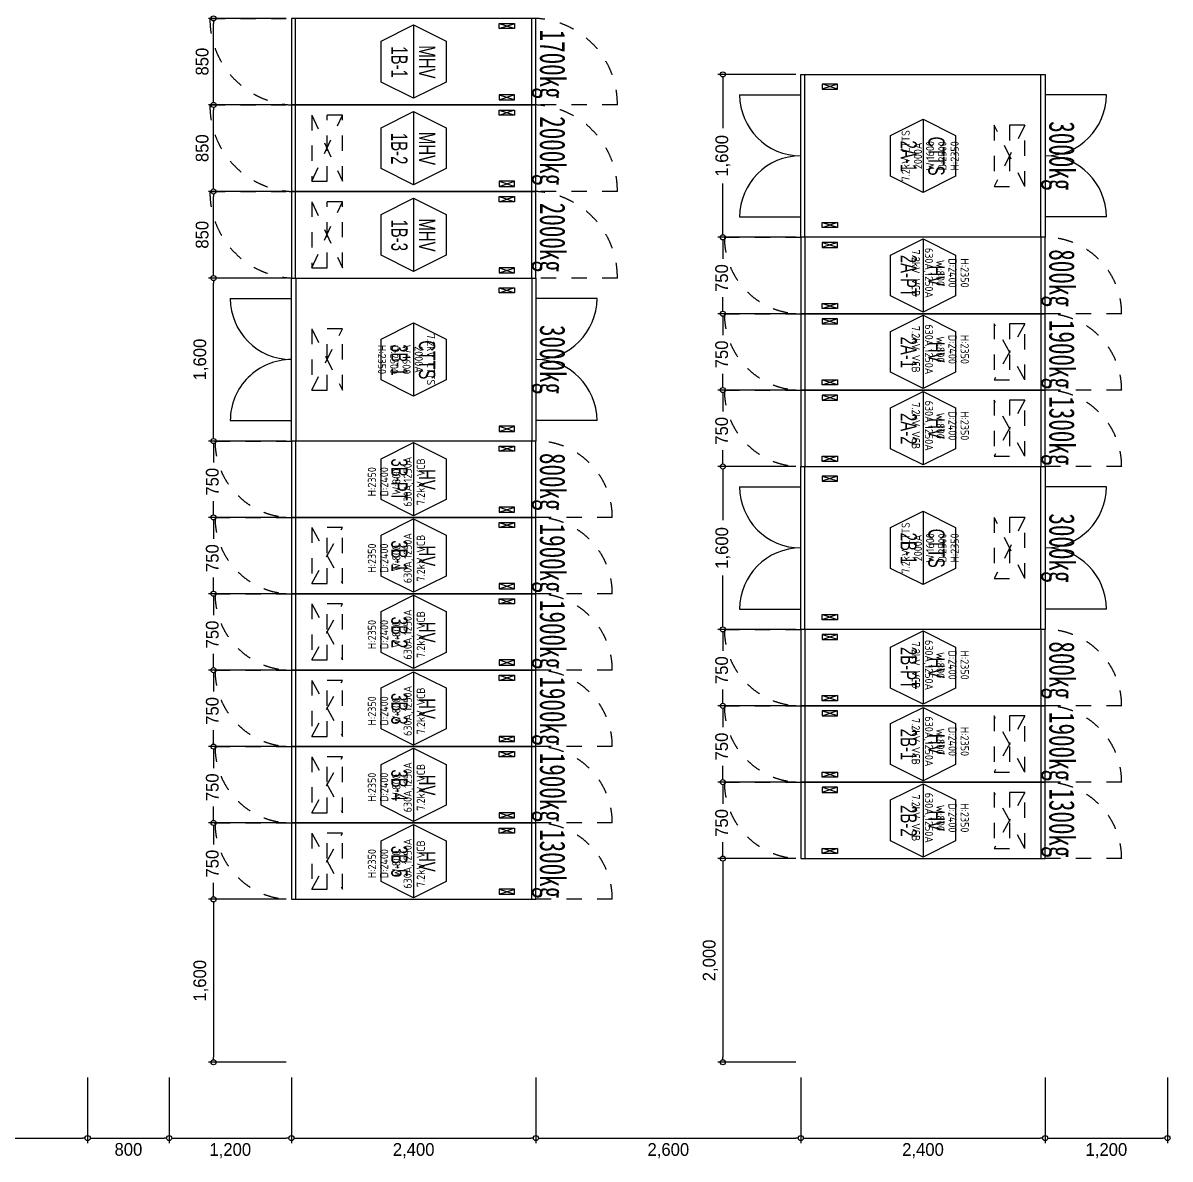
# Model space of a CAD drawing. Header units: millimetres. Extents: x 89978 to 501025, y -351975 to 837171.
# Drawn here: x 319215 to 330475, y -320500 to -309345 of the extents above; entities that cross this region are included whole.
import ezdxf
from ezdxf.enums import TextEntityAlignment as Align

# ---------------------------------------------------------------- set-up
doc = ezdxf.new("R2010")
doc.units = ezdxf.units.MM
doc.header["$LTSCALE"] = 150
doc.linetypes.add('D1', pattern=[3, 1, -1, 1])
doc.layers.get('Defpoints').update_dxf_attribs({"color": 150})
for name, color, linetype in [('------00 Switch Gear', 3, 'Continuous'), ('------00 Switch Gear_Number', 1, 'Continuous'), ('-----36 Dimension', 1, 'Continuous'), ('20251030_전기하중검토', 241, 'Continuous')]:
    doc.layers.add(name, color=color, linetype=linetype)
doc.layers.add('NOPLOT', color=191, linetype='Continuous', plot=False)
doc.styles.add('dd', font='')
doc.styles.add('ELEC', font='')
doc.styles.add('Gtx', font='')
doc.styles.add('WD', font='isocp2.shx', dxfattribs={"height": 75, "bigfont": 'whgtxt.shx'})
doc.styles.get('dd').set_extended_font_data('DotumChe')
doc.styles.get('ELEC').set_extended_font_data('Dotum')
doc.styles.get('Gtx').set_extended_font_data('Dotum')
doc.dimstyles.new('ELEC', dxfattribs={"dimscale": 100, "dimtxt": 2, "dimasz": 1, "dimexe": 2, "dimexo": 1, "dimgap": 1, "dimtad": 1, "dimdec": 0, "dimrnd": 0.25, "dimzin": 9, "dimdsep": 32, "dimlunit": 6, "dimtxsty": 'ELEC', "dimblk": 'Z_DOT', "dimcen": 3, "dimclrd": 7, "dimclre": 7, "dimclrt": 3, "dimadec": 0, "dimazin": 0, "dimtfac": 1, "dimtdec": 0, "dimtix": 1, "dimtmove": 2, "dimatfit": 1, "dimfxl": 1, "dimarcsym": 0})

# ---------------------------------------------------------------- blocks, each defined once
blk = doc.blocks.new('1600X2400')
at = {"layer": '------00 Switch Gear', "linetype": 'Continuous'}
for p, q in [((-2360, 855), (-2360, 1600)), ((-42, 0), (-42, 1600)), ((-2360, 0), (-2360, 855))]:
    blk.add_line(p, q, dxfattribs=at)
at = {"layer": '------00 Switch Gear', "linetype": 'D1'}
for p, q in [((-2040, 1505), (-2190, 1455)), ((-2040, 1455), (-2190, 1505)), ((-2040, 95), (-2190, 145)), ((-2040, 145), (-2190, 95))]:
    blk.add_line(p, q, dxfattribs=at)
at = {"layer": '------00 Switch Gear'}
blk.add_lwpolyline([(0, 1600), (0, 0), (-2400, 0), (-2400, 1600)], close=True, dxfattribs=at)
at = {"layer": '------00 Switch Gear', "linetype": 'D1'}
for points in [[(-2190, 1505), (-2190, 1455), (-2040, 1455), (-2040, 1505)], [(-2190, 95), (-2190, 145), (-2040, 145), (-2040, 95)]]:
    blk.add_lwpolyline(points, close=True, dxfattribs=at)
at = {"layer": 'NOPLOT', "linetype": 'ByBlock'}
for p, q in [((-3000, 1400), (-2400, 1400)), ((600, 1400), (0, 1400)), ((-3000, 200), (-2400, 200)), ((600, 200), (0, 200))]:
    blk.add_line(p, q, dxfattribs=at)
for centre, start, end in [((-2400, 1400), 180, 270), ((0, 1400), 270, 0), ((-2400, 200), 90, 180), ((0, 200), 0, 90)]:
    blk.add_arc(centre, 600, start, end, dxfattribs=at)
blk = doc.blocks.new('_DOTBLANK')
at = {"color": 0, "linetype": 'ByBlock'}
blk.add_line((-0.5, 0), (-1, 0), dxfattribs=at)
blk.add_circle((0, 0), 0.5, dxfattribs=at)
blk = doc.blocks.new('*D1588')
at = {"layer": '-----36 Dimension', "color": 0, "lineweight": -2, "transparency": 16777216}
for p, q in [((321800, -313450), (321036, -313450)), ((321086, -313500), (321086, -313661)), ((321086, -314150), (321086, -314039)), ((321800, -314200), (321036, -314200))]:
    blk.add_line(p, q, dxfattribs=at)
at = {"layer": 'Defpoints', "color": 0, "transparency": 16777216}
for p in [(321850, -313450), (321086, -314200), (321850, -314200)]:
    blk.add_point(p, dxfattribs=at)
at = {"layer": '-----36 Dimension', "color": 0, "lineweight": -2, "transparency": 16777216, "xscale": 50, "yscale": 50, "zscale": 50}
for p, rotation in [((321086, -313450), 90), ((321086, -314200), 270)]:
    blk.add_blockref('_DOTBLANK', p, dxfattribs=dict(at, rotation=rotation))
at = {"layer": '-----36 Dimension', "color": 0, "transparency": 16777216, "insert": (321074, -313850), "char_height": 125, "attachment_point": 5, "rotation": 90, "style": 'Gtx'}
blk.add_mtext('750', dxfattribs=at)
blk = doc.blocks.new('Z_DOT')
for p, q in [((-2, 0), (2, 0)), ((0, -2), (0, 2))]:
    blk.add_line(p, q)
for radius in [2.5, 1.25]:
    blk.add_circle((0, 0), radius)
blk = doc.blocks.new('750X2400')
at = {"layer": '------00 Switch Gear'}
for p, q in [((-2360, 750), (-2360, 0)), ((-42, 750), (-42, 0))]:
    blk.add_line(p, q, dxfattribs=at)
at = {"layer": '------00 Switch Gear', "linetype": 'D1'}
for p, q in [((-2040, 700), (-2190, 650)), ((-2040, 650), (-2190, 700)), ((-2040, 50), (-2190, 100)), ((-2040, 100), (-2190, 50))]:
    blk.add_line(p, q, dxfattribs=at)
at = {"layer": '------00 Switch Gear'}
blk.add_lwpolyline([(-2400, 750), (-2400, 0), (0, 0), (0, 750)], close=True, dxfattribs=at)
at = {"layer": '------00 Switch Gear', "linetype": 'D1'}
for points in [[(-2190, 700), (-2190, 650), (-2040, 650), (-2040, 700)], [(-2190, 50), (-2190, 100), (-2040, 100), (-2040, 50)]]:
    blk.add_lwpolyline(points, close=True, dxfattribs=at)
at = {"layer": 'NOPLOT', "linetype": 'D1'}
for p, q in [((-3150, 750), (-2400, 750)), ((750, 0), (0, 0))]:
    blk.add_line(p, q, dxfattribs=at)
for centre, start, end in [((-2400, 750), 180, 270), ((0, 0), 0, 90)]:
    blk.add_arc(centre, 750, start, end, dxfattribs=at)
blk = doc.blocks.new('*D1589')
at = {"layer": '-----36 Dimension', "color": 0, "lineweight": -2, "transparency": 16777216}
for p, q in [((321800, -314200), (321036, -314200)), ((321086, -314250), (321086, -314411)), ((321086, -314900), (321086, -314789)), ((321800, -314950), (321036, -314950))]:
    blk.add_line(p, q, dxfattribs=at)
at = {"layer": 'Defpoints', "color": 0, "transparency": 16777216}
for p in [(321850, -314200), (321086, -314950), (321850, -314950)]:
    blk.add_point(p, dxfattribs=at)
at = {"layer": '-----36 Dimension', "color": 0, "lineweight": -2, "transparency": 16777216, "xscale": 50, "yscale": 50, "zscale": 50}
for p, rotation in [((321086, -314200), 90), ((321086, -314950), 270)]:
    blk.add_blockref('_DOTBLANK', p, dxfattribs=dict(at, rotation=rotation))
at = {"layer": '-----36 Dimension', "color": 0, "transparency": 16777216, "insert": (321074, -314600), "char_height": 125, "attachment_point": 5, "rotation": 90, "style": 'Gtx'}
blk.add_mtext('750', dxfattribs=at)
blk = doc.blocks.new('*D1590')
at = {"layer": '-----36 Dimension', "color": 0, "lineweight": -2, "transparency": 16777216}
for p, q in [((321800, -314950), (321036, -314950)), ((321086, -315000), (321086, -315161)), ((321086, -315650), (321086, -315539)), ((321800, -315700), (321036, -315700))]:
    blk.add_line(p, q, dxfattribs=at)
at = {"layer": 'Defpoints', "color": 0, "transparency": 16777216}
for p in [(321850, -314950), (321086, -315700), (321850, -315700)]:
    blk.add_point(p, dxfattribs=at)
at = {"layer": '-----36 Dimension', "color": 0, "lineweight": -2, "transparency": 16777216, "xscale": 50, "yscale": 50, "zscale": 50}
for p, rotation in [((321086, -314950), 90), ((321086, -315700), 270)]:
    blk.add_blockref('_DOTBLANK', p, dxfattribs=dict(at, rotation=rotation))
at = {"layer": '-----36 Dimension', "color": 0, "transparency": 16777216, "insert": (321074, -315350), "char_height": 125, "attachment_point": 5, "rotation": 90, "style": 'Gtx'}
blk.add_mtext('750', dxfattribs=at)
blk = doc.blocks.new('*D1463')
at = {"layer": '-----36 Dimension', "color": 0, "lineweight": -2, "transparency": 16777216}
for p, q in [((321800, -315700), (321036, -315700)), ((321086, -315750), (321086, -315911)), ((321086, -316400), (321086, -316289)), ((321800, -316450), (321036, -316450))]:
    blk.add_line(p, q, dxfattribs=at)
at = {"layer": 'Defpoints', "color": 0, "transparency": 16777216}
for p in [(321850, -315700), (321086, -316450), (321850, -316450)]:
    blk.add_point(p, dxfattribs=at)
at = {"layer": '-----36 Dimension', "color": 0, "lineweight": -2, "transparency": 16777216, "xscale": 50, "yscale": 50, "zscale": 50}
for p, rotation in [((321086, -315700), 90), ((321086, -316450), 270)]:
    blk.add_blockref('_DOTBLANK', p, dxfattribs=dict(at, rotation=rotation))
at = {"layer": '-----36 Dimension', "color": 0, "transparency": 16777216, "insert": (321074, -316100), "char_height": 125, "attachment_point": 5, "rotation": 90, "style": 'Gtx'}
blk.add_mtext('750', dxfattribs=at)
blk = doc.blocks.new('*D1464')
at = {"layer": '-----36 Dimension', "color": 0, "lineweight": -2, "transparency": 16777216}
for p, q in [((321800, -316450), (321036, -316450)), ((321086, -316500), (321086, -316661)), ((321086, -317150), (321086, -317039)), ((321800, -317200), (321036, -317200))]:
    blk.add_line(p, q, dxfattribs=at)
at = {"layer": 'Defpoints', "color": 0, "transparency": 16777216}
for p in [(321850, -316450), (321086, -317200), (321850, -317200)]:
    blk.add_point(p, dxfattribs=at)
at = {"layer": '-----36 Dimension', "color": 0, "lineweight": -2, "transparency": 16777216, "xscale": 50, "yscale": 50, "zscale": 50}
for p, rotation in [((321086, -316450), 90), ((321086, -317200), 270)]:
    blk.add_blockref('_DOTBLANK', p, dxfattribs=dict(at, rotation=rotation))
at = {"layer": '-----36 Dimension', "color": 0, "transparency": 16777216, "insert": (321074, -316850), "char_height": 125, "attachment_point": 5, "rotation": 90, "style": 'Gtx'}
blk.add_mtext('750', dxfattribs=at)
blk = doc.blocks.new('*D1465')
at = {"layer": '-----36 Dimension', "color": 0, "lineweight": -2, "transparency": 16777216}
for p, q in [((321800, -317200), (321036, -317200)), ((321086, -317250), (321086, -317411)), ((321086, -317900), (321086, -317789)), ((321800, -317950), (321036, -317950))]:
    blk.add_line(p, q, dxfattribs=at)
at = {"layer": 'Defpoints', "color": 0, "transparency": 16777216}
for p in [(321850, -317200), (321086, -317950), (321850, -317950)]:
    blk.add_point(p, dxfattribs=at)
at = {"layer": '-----36 Dimension', "color": 0, "lineweight": -2, "transparency": 16777216, "xscale": 50, "yscale": 50, "zscale": 50}
for p, rotation in [((321086, -317200), 90), ((321086, -317950), 270)]:
    blk.add_blockref('_DOTBLANK', p, dxfattribs=dict(at, rotation=rotation))
at = {"layer": '-----36 Dimension', "color": 0, "transparency": 16777216, "insert": (321074, -317600), "char_height": 125, "attachment_point": 5, "rotation": 90, "style": 'Gtx'}
blk.add_mtext('750', dxfattribs=at)
blk = doc.blocks.new('*D1466')
at = {"layer": '-----36 Dimension', "color": 0, "lineweight": -2, "transparency": 16777216}
for p, q in [((326800, -309850), (326036, -309850)), ((326086, -309900), (326086, -310378)), ((326086, -311400), (326086, -310922)), ((326800, -311450), (326036, -311450))]:
    blk.add_line(p, q, dxfattribs=at)
at = {"layer": 'Defpoints', "color": 0, "transparency": 16777216}
for p in [(326850, -309850), (326086, -311450), (326850, -311450)]:
    blk.add_point(p, dxfattribs=at)
at = {"layer": '-----36 Dimension', "color": 0, "lineweight": -2, "transparency": 16777216, "xscale": 50, "yscale": 50, "zscale": 50}
for p, rotation in [((326086, -309850), 90), ((326086, -311450), 270)]:
    blk.add_blockref('_DOTBLANK', p, dxfattribs=dict(at, rotation=rotation))
at = {"layer": '-----36 Dimension', "color": 0, "transparency": 16777216, "insert": (326086, -310650), "char_height": 125, "attachment_point": 5, "rotation": 90, "style": 'Gtx'}
blk.add_mtext('1,600', dxfattribs=at)
blk = doc.blocks.new('*D1467')
at = {"layer": '-----36 Dimension', "color": 0, "lineweight": -2, "transparency": 16777216}
for p, q in [((326800, -311450), (326036, -311450)), ((326086, -311500), (326086, -311661)), ((326086, -312150), (326086, -312039)), ((326800, -312200), (326036, -312200))]:
    blk.add_line(p, q, dxfattribs=at)
at = {"layer": 'Defpoints', "color": 0, "transparency": 16777216}
for p in [(326850, -311450), (326086, -312200), (326850, -312200)]:
    blk.add_point(p, dxfattribs=at)
at = {"layer": '-----36 Dimension', "color": 0, "lineweight": -2, "transparency": 16777216, "xscale": 50, "yscale": 50, "zscale": 50}
for p, rotation in [((326086, -311450), 90), ((326086, -312200), 270)]:
    blk.add_blockref('_DOTBLANK', p, dxfattribs=dict(at, rotation=rotation))
at = {"layer": '-----36 Dimension', "color": 0, "transparency": 16777216, "insert": (326074, -311850), "char_height": 125, "attachment_point": 5, "rotation": 90, "style": 'Gtx'}
blk.add_mtext('750', dxfattribs=at)
blk = doc.blocks.new('*D1468')
at = {"layer": '-----36 Dimension', "color": 0, "lineweight": -2, "transparency": 16777216}
for p, q in [((326800, -312200), (326036, -312200)), ((326086, -312250), (326086, -312411)), ((326086, -312900), (326086, -312789)), ((326800, -312950), (326036, -312950))]:
    blk.add_line(p, q, dxfattribs=at)
at = {"layer": 'Defpoints', "color": 0, "transparency": 16777216}
for p in [(326850, -312200), (326086, -312950), (326850, -312950)]:
    blk.add_point(p, dxfattribs=at)
at = {"layer": '-----36 Dimension', "color": 0, "lineweight": -2, "transparency": 16777216, "xscale": 50, "yscale": 50, "zscale": 50}
for p, rotation in [((326086, -312200), 90), ((326086, -312950), 270)]:
    blk.add_blockref('_DOTBLANK', p, dxfattribs=dict(at, rotation=rotation))
at = {"layer": '-----36 Dimension', "color": 0, "transparency": 16777216, "insert": (326074, -312600), "char_height": 125, "attachment_point": 5, "rotation": 90, "style": 'Gtx'}
blk.add_mtext('750', dxfattribs=at)
blk = doc.blocks.new('*D1469')
at = {"layer": '-----36 Dimension', "color": 0, "lineweight": -2, "transparency": 16777216}
for p, q in [((326800, -312950), (326036, -312950)), ((326086, -313000), (326086, -313161)), ((326086, -313650), (326086, -313539)), ((326800, -313700), (326036, -313700))]:
    blk.add_line(p, q, dxfattribs=at)
at = {"layer": 'Defpoints', "color": 0, "transparency": 16777216}
for p in [(326850, -312950), (326086, -313700), (326850, -313700)]:
    blk.add_point(p, dxfattribs=at)
at = {"layer": '-----36 Dimension', "color": 0, "lineweight": -2, "transparency": 16777216, "xscale": 50, "yscale": 50, "zscale": 50}
for p, rotation in [((326086, -312950), 90), ((326086, -313700), 270)]:
    blk.add_blockref('_DOTBLANK', p, dxfattribs=dict(at, rotation=rotation))
at = {"layer": '-----36 Dimension', "color": 0, "transparency": 16777216, "insert": (326074, -313350), "char_height": 125, "attachment_point": 5, "rotation": 90, "style": 'Gtx'}
blk.add_mtext('750', dxfattribs=at)
blk = doc.blocks.new('850X2400')
at = {"layer": '------00 Switch Gear'}
for p, q in [((-2360, 850), (-2360, 0)), ((-40, 850), (-40, 0))]:
    blk.add_line(p, q, dxfattribs=at)
at = {"layer": '------00 Switch Gear', "linetype": 'D1'}
for p, q in [((-2040, 800), (-2190, 750)), ((-2040, 750), (-2190, 800)), ((-2040, 50), (-2190, 100)), ((-2040, 100), (-2190, 50))]:
    blk.add_line(p, q, dxfattribs=at)
at = {"layer": '------00 Switch Gear'}
blk.add_lwpolyline([(-2400, 850), (-2400, 0), (0, 0), (0, 850)], close=True, dxfattribs=at)
at = {"layer": '------00 Switch Gear', "linetype": 'D1'}
for points in [[(-2190, 800), (-2190, 750), (-2040, 750), (-2040, 800)], [(-2190, 50), (-2190, 100), (-2040, 100), (-2040, 50)]]:
    blk.add_lwpolyline(points, close=True, dxfattribs=at)
at = {"layer": 'NOPLOT', "linetype": 'D1'}
for p, q in [((-3200, 850), (-2400, 850)), ((800, 0), (0, 0))]:
    blk.add_line(p, q, dxfattribs=at)
for centre, start, end in [((-2356, 843), 179.5156, 267.013), ((-44, 7), 359.5156, 87.013)]:
    blk.add_arc(centre, 844, start, end, dxfattribs=at)
blk = doc.blocks.new('*D1460')
at = {"layer": '-----36 Dimension', "color": 0, "lineweight": -2, "transparency": 16777216}
for p, q in [((326800, -313700), (326036, -313700)), ((326086, -313750), (326086, -314228)), ((326086, -315250), (326086, -314772)), ((326800, -315300), (326036, -315300))]:
    blk.add_line(p, q, dxfattribs=at)
at = {"layer": 'Defpoints', "color": 0, "transparency": 16777216}
for p in [(326850, -313700), (326086, -315300), (326850, -315300)]:
    blk.add_point(p, dxfattribs=at)
at = {"layer": '-----36 Dimension', "color": 0, "lineweight": -2, "transparency": 16777216, "xscale": 50, "yscale": 50, "zscale": 50}
for p, rotation in [((326086, -313700), 90), ((326086, -315300), 270)]:
    blk.add_blockref('_DOTBLANK', p, dxfattribs=dict(at, rotation=rotation))
at = {"layer": '-----36 Dimension', "color": 0, "transparency": 16777216, "insert": (326086, -314500), "char_height": 125, "attachment_point": 5, "rotation": 90, "style": 'Gtx'}
blk.add_mtext('1,600', dxfattribs=at)
blk = doc.blocks.new('*D1461')
at = {"layer": '-----36 Dimension', "color": 0, "lineweight": -2, "transparency": 16777216}
for p, q in [((326800, -315300), (326036, -315300)), ((326086, -315350), (326086, -315511)), ((326086, -316000), (326086, -315889)), ((326800, -316050), (326036, -316050))]:
    blk.add_line(p, q, dxfattribs=at)
at = {"layer": 'Defpoints', "color": 0, "transparency": 16777216}
for p in [(326850, -315300), (326086, -316050), (326850, -316050)]:
    blk.add_point(p, dxfattribs=at)
at = {"layer": '-----36 Dimension', "color": 0, "lineweight": -2, "transparency": 16777216, "xscale": 50, "yscale": 50, "zscale": 50}
for p, rotation in [((326086, -315300), 90), ((326086, -316050), 270)]:
    blk.add_blockref('_DOTBLANK', p, dxfattribs=dict(at, rotation=rotation))
at = {"layer": '-----36 Dimension', "color": 0, "transparency": 16777216, "insert": (326074, -315700), "char_height": 125, "attachment_point": 5, "rotation": 90, "style": 'Gtx'}
blk.add_mtext('750', dxfattribs=at)
blk = doc.blocks.new('*D1462')
at = {"layer": '-----36 Dimension', "color": 0, "lineweight": -2, "transparency": 16777216}
for p, q in [((326800, -316050), (326036, -316050)), ((326086, -316100), (326086, -316261)), ((326086, -316750), (326086, -316639)), ((326800, -316800), (326036, -316800))]:
    blk.add_line(p, q, dxfattribs=at)
at = {"layer": 'Defpoints', "color": 0, "transparency": 16777216}
for p in [(326850, -316050), (326086, -316800), (326850, -316800)]:
    blk.add_point(p, dxfattribs=at)
at = {"layer": '-----36 Dimension', "color": 0, "lineweight": -2, "transparency": 16777216, "xscale": 50, "yscale": 50, "zscale": 50}
for p, rotation in [((326086, -316050), 90), ((326086, -316800), 270)]:
    blk.add_blockref('_DOTBLANK', p, dxfattribs=dict(at, rotation=rotation))
at = {"layer": '-----36 Dimension', "color": 0, "transparency": 16777216, "insert": (326074, -316450), "char_height": 125, "attachment_point": 5, "rotation": 90, "style": 'Gtx'}
blk.add_mtext('750', dxfattribs=at)
blk = doc.blocks.new('*D1470')
at = {"layer": '-----36 Dimension', "color": 0, "lineweight": -2, "transparency": 16777216}
for p, q in [((326800, -316800), (326036, -316800)), ((326086, -316850), (326086, -317011)), ((326086, -317500), (326086, -317389)), ((326800, -317550), (326036, -317550))]:
    blk.add_line(p, q, dxfattribs=at)
at = {"layer": 'Defpoints', "color": 0, "transparency": 16777216}
for p in [(326850, -316800), (326086, -317550), (326850, -317550)]:
    blk.add_point(p, dxfattribs=at)
at = {"layer": '-----36 Dimension', "color": 0, "lineweight": -2, "transparency": 16777216, "xscale": 50, "yscale": 50, "zscale": 50}
for p, rotation in [((326086, -316800), 90), ((326086, -317550), 270)]:
    blk.add_blockref('_DOTBLANK', p, dxfattribs=dict(at, rotation=rotation))
at = {"layer": '-----36 Dimension', "color": 0, "transparency": 16777216, "insert": (326074, -317200), "char_height": 125, "attachment_point": 5, "rotation": 90, "style": 'Gtx'}
blk.add_mtext('750', dxfattribs=at)
blk = doc.blocks.new('*D1489')
at = {"layer": '-----36 Dimension', "color": 0, "lineweight": -2, "transparency": 16777216}
for p, q in [((317850, -319700), (317850, -320344)), ((319850, -319700), (319850, -320344)), ((317900, -320294), (319800, -320294))]:
    blk.add_line(p, q, dxfattribs=at)
at = {"layer": 'Defpoints', "color": 0, "transparency": 16777216}
for p in [(317850, -318450), (319850, -318450), (319850, -320294)]:
    blk.add_point(p, dxfattribs=at)
at = {"layer": '-----36 Dimension', "color": 0, "lineweight": -2, "transparency": 16777216, "xscale": 50, "yscale": 50, "zscale": 50, "rotation": 180}
blk.add_blockref('_DOTBLANK', (317850, -320294), dxfattribs=at)
at = {"layer": '-----36 Dimension', "color": 0, "lineweight": -2, "transparency": 16777216, "xscale": 50, "yscale": 50, "zscale": 50}
blk.add_blockref('_DOTBLANK', (319850, -320294), dxfattribs=at)
at = {"layer": '-----36 Dimension', "color": 0, "transparency": 16777216, "insert": (318850, -320418), "char_height": 125, "attachment_point": 5, "style": 'Gtx'}
blk.add_mtext('2,000', dxfattribs=at)
blk = doc.blocks.new('*D1490')
at = {"layer": '-----36 Dimension', "color": 0, "lineweight": -2, "transparency": 16777216}
for p, q in [((319850, -319700), (319850, -320344)), ((320650, -319700), (320650, -320344)), ((319900, -320294), (320600, -320294))]:
    blk.add_line(p, q, dxfattribs=at)
at = {"layer": 'Defpoints', "color": 0, "transparency": 16777216}
for p in [(319850, -318450), (320650, -318450), (320650, -320294)]:
    blk.add_point(p, dxfattribs=at)
at = {"layer": '-----36 Dimension', "color": 0, "lineweight": -2, "transparency": 16777216, "xscale": 50, "yscale": 50, "zscale": 50, "rotation": 180}
blk.add_blockref('_DOTBLANK', (319850, -320294), dxfattribs=at)
at = {"layer": '-----36 Dimension', "color": 0, "lineweight": -2, "transparency": 16777216, "xscale": 50, "yscale": 50, "zscale": 50}
blk.add_blockref('_DOTBLANK', (320650, -320294), dxfattribs=at)
at = {"layer": '-----36 Dimension', "color": 0, "transparency": 16777216, "insert": (320250, -320406), "char_height": 125, "attachment_point": 5, "style": 'Gtx'}
blk.add_mtext('800', dxfattribs=at)
blk = doc.blocks.new('*D1491')
at = {"layer": '-----36 Dimension', "color": 0, "lineweight": -2, "transparency": 16777216}
for p, q in [((320650, -319700), (320650, -320344)), ((321850, -319700), (321850, -320344)), ((320700, -320294), (321800, -320294))]:
    blk.add_line(p, q, dxfattribs=at)
at = {"layer": 'Defpoints', "color": 0, "transparency": 16777216}
for p in [(320650, -318450), (321850, -318450), (321850, -320294)]:
    blk.add_point(p, dxfattribs=at)
at = {"layer": '-----36 Dimension', "color": 0, "lineweight": -2, "transparency": 16777216, "xscale": 50, "yscale": 50, "zscale": 50, "rotation": 180}
blk.add_blockref('_DOTBLANK', (320650, -320294), dxfattribs=at)
at = {"layer": '-----36 Dimension', "color": 0, "lineweight": -2, "transparency": 16777216, "xscale": 50, "yscale": 50, "zscale": 50}
blk.add_blockref('_DOTBLANK', (321850, -320294), dxfattribs=at)
at = {"layer": '-----36 Dimension', "color": 0, "transparency": 16777216, "insert": (321250, -320418), "char_height": 125, "attachment_point": 5, "style": 'Gtx'}
blk.add_mtext('1,200', dxfattribs=at)
blk = doc.blocks.new('*D1492')
at = {"layer": '-----36 Dimension', "color": 0, "lineweight": -2, "transparency": 16777216}
for p, q in [((321850, -319700), (321850, -320344)), ((324250, -319700), (324250, -320344)), ((321900, -320294), (324200, -320294))]:
    blk.add_line(p, q, dxfattribs=at)
at = {"layer": 'Defpoints', "color": 0, "transparency": 16777216}
for p in [(321850, -318450), (324250, -318450), (324250, -320294)]:
    blk.add_point(p, dxfattribs=at)
at = {"layer": '-----36 Dimension', "color": 0, "lineweight": -2, "transparency": 16777216, "xscale": 50, "yscale": 50, "zscale": 50, "rotation": 180}
blk.add_blockref('_DOTBLANK', (321850, -320294), dxfattribs=at)
at = {"layer": '-----36 Dimension', "color": 0, "lineweight": -2, "transparency": 16777216, "xscale": 50, "yscale": 50, "zscale": 50}
blk.add_blockref('_DOTBLANK', (324250, -320294), dxfattribs=at)
at = {"layer": '-----36 Dimension', "color": 0, "transparency": 16777216, "insert": (323050, -320418), "char_height": 125, "attachment_point": 5, "style": 'Gtx'}
blk.add_mtext('2,400', dxfattribs=at)
blk = doc.blocks.new('*D1493')
at = {"layer": '-----36 Dimension', "color": 0, "lineweight": -2, "transparency": 16777216}
for p, q in [((324250, -319700), (324250, -320344)), ((326850, -319700), (326850, -320344)), ((324300, -320294), (326800, -320294))]:
    blk.add_line(p, q, dxfattribs=at)
at = {"layer": 'Defpoints', "color": 0, "transparency": 16777216}
for p in [(324250, -318450), (326850, -318450), (326850, -320294)]:
    blk.add_point(p, dxfattribs=at)
at = {"layer": '-----36 Dimension', "color": 0, "lineweight": -2, "transparency": 16777216, "xscale": 50, "yscale": 50, "zscale": 50, "rotation": 180}
blk.add_blockref('_DOTBLANK', (324250, -320294), dxfattribs=at)
at = {"layer": '-----36 Dimension', "color": 0, "lineweight": -2, "transparency": 16777216, "xscale": 50, "yscale": 50, "zscale": 50}
blk.add_blockref('_DOTBLANK', (326850, -320294), dxfattribs=at)
at = {"layer": '-----36 Dimension', "color": 0, "transparency": 16777216, "insert": (325550, -320418), "char_height": 125, "attachment_point": 5, "style": 'Gtx'}
blk.add_mtext('2,600', dxfattribs=at)
blk = doc.blocks.new('*D1494')
at = {"layer": '-----36 Dimension', "color": 0, "lineweight": -2, "transparency": 16777216}
for p, q in [((326850, -319700), (326850, -320344)), ((329250, -319700), (329250, -320344)), ((326900, -320294), (329200, -320294))]:
    blk.add_line(p, q, dxfattribs=at)
at = {"layer": 'Defpoints', "color": 0, "transparency": 16777216}
for p in [(326850, -318450), (329250, -318450), (329250, -320294)]:
    blk.add_point(p, dxfattribs=at)
at = {"layer": '-----36 Dimension', "color": 0, "lineweight": -2, "transparency": 16777216, "xscale": 50, "yscale": 50, "zscale": 50, "rotation": 180}
blk.add_blockref('_DOTBLANK', (326850, -320294), dxfattribs=at)
at = {"layer": '-----36 Dimension', "color": 0, "lineweight": -2, "transparency": 16777216, "xscale": 50, "yscale": 50, "zscale": 50}
blk.add_blockref('_DOTBLANK', (329250, -320294), dxfattribs=at)
at = {"layer": '-----36 Dimension', "color": 0, "transparency": 16777216, "insert": (328050, -320418), "char_height": 125, "attachment_point": 5, "style": 'Gtx'}
blk.add_mtext('2,400', dxfattribs=at)
blk = doc.blocks.new('*D1495')
at = {"layer": '-----36 Dimension', "color": 0, "lineweight": -2, "transparency": 16777216}
for p, q in [((329250, -319700), (329250, -320344)), ((330450, -319700), (330450, -320344)), ((329300, -320294), (330400, -320294))]:
    blk.add_line(p, q, dxfattribs=at)
at = {"layer": 'Defpoints', "color": 0, "transparency": 16777216}
for p in [(329250, -318450), (330450, -318450), (330450, -320294)]:
    blk.add_point(p, dxfattribs=at)
at = {"layer": '-----36 Dimension', "color": 0, "lineweight": -2, "transparency": 16777216, "xscale": 50, "yscale": 50, "zscale": 50, "rotation": 180}
blk.add_blockref('_DOTBLANK', (329250, -320294), dxfattribs=at)
at = {"layer": '-----36 Dimension', "color": 0, "lineweight": -2, "transparency": 16777216, "xscale": 50, "yscale": 50, "zscale": 50}
blk.add_blockref('_DOTBLANK', (330450, -320294), dxfattribs=at)
at = {"layer": '-----36 Dimension', "color": 0, "transparency": 16777216, "insert": (329850, -320418), "char_height": 125, "attachment_point": 5, "style": 'Gtx'}
blk.add_mtext('1,200', dxfattribs=at)
blk = doc.blocks.new('*D1510')
at = {"layer": '-----36 Dimension', "color": 0, "lineweight": -2, "transparency": 16777216}
for p, q in [((321800, -311850), (321036, -311850)), ((321086, -313400), (321086, -311900)), ((321800, -313450), (321036, -313450))]:
    blk.add_line(p, q, dxfattribs=at)
at = {"layer": 'Defpoints', "color": 0, "transparency": 16777216}
for p in [(321086, -311850), (321850, -311850), (321850, -313450)]:
    blk.add_point(p, dxfattribs=at)
at = {"layer": '-----36 Dimension', "color": 0, "lineweight": -2, "transparency": 16777216, "xscale": 50, "yscale": 50, "zscale": 50}
for p, rotation in [((321086, -311850), 90), ((321086, -313450), 270)]:
    blk.add_blockref('_DOTBLANK', p, dxfattribs=dict(at, rotation=rotation))
at = {"layer": '-----36 Dimension', "color": 0, "transparency": 16777216, "insert": (320962, -312650), "char_height": 125, "attachment_point": 5, "rotation": 90, "style": 'Gtx'}
blk.add_mtext('1,600', dxfattribs=at)
blk = doc.blocks.new('*D1641')
at = {"layer": '-----36 Dimension', "color": 0, "lineweight": -2, "transparency": 16777216}
for p, q in [((321800, -311000), (321036, -311000)), ((321086, -311800), (321086, -311050)), ((321800, -311850), (321036, -311850))]:
    blk.add_line(p, q, dxfattribs=at)
at = {"layer": 'Defpoints', "color": 0, "transparency": 16777216}
for p in [(321086, -311000), (321850, -311000), (321850, -311850)]:
    blk.add_point(p, dxfattribs=at)
at = {"layer": '-----36 Dimension', "color": 0, "lineweight": -2, "transparency": 16777216, "xscale": 50, "yscale": 50, "zscale": 50}
for p, rotation in [((321086, -311000), 90), ((321086, -311850), 270)]:
    blk.add_blockref('_DOTBLANK', p, dxfattribs=dict(at, rotation=rotation))
at = {"layer": '-----36 Dimension', "color": 0, "transparency": 16777216, "insert": (320974, -311425), "char_height": 125, "attachment_point": 5, "rotation": 90, "style": 'Gtx'}
blk.add_mtext('850', dxfattribs=at)
blk = doc.blocks.new('*D1511')
at = {"layer": '-----36 Dimension', "color": 0, "lineweight": -2, "transparency": 16777216}
for p, q in [((321800, -310150), (321036, -310150)), ((321086, -310950), (321086, -310200)), ((321800, -311000), (321036, -311000))]:
    blk.add_line(p, q, dxfattribs=at)
at = {"layer": 'Defpoints', "color": 0, "transparency": 16777216}
for p in [(321086, -310150), (321850, -310150), (321850, -311000)]:
    blk.add_point(p, dxfattribs=at)
at = {"layer": '-----36 Dimension', "color": 0, "lineweight": -2, "transparency": 16777216, "xscale": 50, "yscale": 50, "zscale": 50}
for p, rotation in [((321086, -310150), 90), ((321086, -311000), 270)]:
    blk.add_blockref('_DOTBLANK', p, dxfattribs=dict(at, rotation=rotation))
at = {"layer": '-----36 Dimension', "color": 0, "transparency": 16777216, "insert": (320974, -310575), "char_height": 125, "attachment_point": 5, "rotation": 90, "style": 'Gtx'}
blk.add_mtext('850', dxfattribs=at)
blk = doc.blocks.new('*D1512')
at = {"layer": '-----36 Dimension', "color": 0, "lineweight": -2, "transparency": 16777216}
for p, q in [((321800, -309300), (321036, -309300)), ((321086, -310100), (321086, -309350)), ((321800, -310150), (321036, -310150))]:
    blk.add_line(p, q, dxfattribs=at)
at = {"layer": 'Defpoints', "color": 0, "transparency": 16777216}
for p in [(321086, -309300), (321850, -309300), (321850, -310150)]:
    blk.add_point(p, dxfattribs=at)
at = {"layer": '-----36 Dimension', "color": 0, "lineweight": -2, "transparency": 16777216, "xscale": 50, "yscale": 50, "zscale": 50}
for p, rotation in [((321086, -309300), 90), ((321086, -310150), 270)]:
    blk.add_blockref('_DOTBLANK', p, dxfattribs=dict(at, rotation=rotation))
at = {"layer": '-----36 Dimension', "color": 0, "transparency": 16777216, "insert": (320974, -309725), "char_height": 125, "attachment_point": 5, "rotation": 90, "style": 'Gtx'}
blk.add_mtext('850', dxfattribs=at)
blk = doc.blocks.new('*D1513')
at = {"layer": '-----36 Dimension', "color": 0, "lineweight": -2, "transparency": 16777216}
for p, q in [((321800, -317950), (321036, -317950)), ((321086, -318000), (321086, -319500)), ((321800, -319550), (321036, -319550))]:
    blk.add_line(p, q, dxfattribs=at)
at = {"layer": 'Defpoints', "color": 0, "transparency": 16777216}
for p in [(321850, -317950), (321086, -319550), (321850, -319550)]:
    blk.add_point(p, dxfattribs=at)
at = {"layer": '-----36 Dimension', "color": 0, "lineweight": -2, "transparency": 16777216, "xscale": 50, "yscale": 50, "zscale": 50}
for p, rotation in [((321086, -317950), 90), ((321086, -319550), 270)]:
    blk.add_blockref('_DOTBLANK', p, dxfattribs=dict(at, rotation=rotation))
at = {"layer": '-----36 Dimension', "color": 0, "transparency": 16777216, "insert": (320962, -318750), "char_height": 125, "attachment_point": 5, "rotation": 90, "style": 'Gtx'}
blk.add_mtext('1,600', dxfattribs=at)
blk = doc.blocks.new('*D1525')
at = {"layer": '-----36 Dimension', "color": 0, "lineweight": -2, "transparency": 16777216}
for p, q in [((326800, -317550), (326036, -317550)), ((326086, -317600), (326086, -319500)), ((326800, -319550), (326036, -319550))]:
    blk.add_line(p, q, dxfattribs=at)
at = {"layer": 'Defpoints', "color": 0, "transparency": 16777216}
for p in [(326850, -317550), (326086, -319550), (326850, -319550)]:
    blk.add_point(p, dxfattribs=at)
at = {"layer": '-----36 Dimension', "color": 0, "lineweight": -2, "transparency": 16777216, "xscale": 50, "yscale": 50, "zscale": 50}
for p, rotation in [((326086, -317550), 90), ((326086, -319550), 270)]:
    blk.add_blockref('_DOTBLANK', p, dxfattribs=dict(at, rotation=rotation))
at = {"layer": '-----36 Dimension', "color": 0, "transparency": 16777216, "insert": (325962, -318550), "char_height": 125, "attachment_point": 5, "rotation": 90, "style": 'Gtx'}
blk.add_mtext('2,000', dxfattribs=at)

msp = doc.modelspace()

# ---------------------------------------------------------------- linework, layer by layer
at = {"layer": '------00 Switch Gear'}
msp.add_line((321850, -315450), (321850, -317950), dxfattribs=at)
at = {"layer": '------00 Switch Gear_Number', "color": 1, "lineweight": -2}
for points in [[(323050, -309365), (323050, -310085), (322730, -309925.4), (322730, -309524.6), (323050, -309365), (323370, -309524.6), (323370, -309925.4), (323050, -310085)], [(323050, -310215), (323050, -310935), (322730, -310775.4), (322730, -310374.6), (323050, -310215), (323370, -310374.6), (323370, -310775.4), (323050, -310935)], [(328050, -310290), (328050, -311010), (327730, -310850.4), (327730, -310449.6), (328050, -310290), (328370, -310449.6), (328370, -310850.4), (328050, -311010)], [(323050, -311065), (323050, -311785), (322730, -311625.4), (322730, -311224.6), (323050, -311065), (323370, -311224.6), (323370, -311625.4), (323050, -311785)], [(328050, -311465), (328050, -312185), (327730, -312025.4), (327730, -311624.6), (328050, -311465), (328370, -311624.6), (328370, -312025.4), (328050, -312185)], [(328050, -312215), (328050, -312935), (327730, -312775.4), (327730, -312374.6), (328050, -312215), (328370, -312374.6), (328370, -312775.4), (328050, -312935)], [(323050, -312290), (323050, -313010), (322730, -312850.4), (322730, -312449.6), (323050, -312290), (323370, -312449.6), (323370, -312850.4), (323050, -313010)], [(328050, -312965), (328050, -313685), (327730, -313525.4), (327730, -313124.6), (328050, -312965), (328370, -313124.6), (328370, -313525.4), (328050, -313685)], [(323050, -313465), (323050, -314185), (322730, -314025.4), (322730, -313624.6), (323050, -313465), (323370, -313624.6), (323370, -314025.4), (323050, -314185)], [(328050, -314140), (328050, -314860), (327730, -314700.4), (327730, -314299.6), (328050, -314140), (328370, -314299.6), (328370, -314700.4), (328050, -314860)], [(323050, -314215), (323050, -314935), (322730, -314775.4), (322730, -314374.6), (323050, -314215), (323370, -314374.6), (323370, -314775.4), (323050, -314935)], [(323050, -314965), (323050, -315685), (322730, -315525.4), (322730, -315124.6), (323050, -314965), (323370, -315124.6), (323370, -315525.4), (323050, -315685)], [(328050, -315315), (328050, -316035), (327730, -315875.4), (327730, -315474.6), (328050, -315315), (328370, -315474.6), (328370, -315875.4), (328050, -316035)], [(323050, -315715), (323050, -316435), (322730, -316275.4), (322730, -315874.6), (323050, -315715), (323370, -315874.6), (323370, -316275.4), (323050, -316435)], [(328050, -316065), (328050, -316785), (327730, -316625.4), (327730, -316224.6), (328050, -316065), (328370, -316224.6), (328370, -316625.4), (328050, -316785)], [(323050, -316465), (323050, -317185), (322730, -317025.4), (322730, -316624.6), (323050, -316465), (323370, -316624.6), (323370, -317025.4), (323050, -317185)], [(328050, -316815), (328050, -317535), (327730, -317375.4), (327730, -316974.6), (328050, -316815), (328370, -316974.6), (328370, -317375.4), (328050, -317535)], [(323050, -317215), (323050, -317935), (322730, -317775.4), (322730, -317374.6), (323050, -317215), (323370, -317374.6), (323370, -317775.4), (323050, -317935)]]:
    msp.add_lwpolyline(points, dxfattribs=at)
at = {"layer": 'NOPLOT', "linetype": 'D1'}
for p, q in [((322050, -310900), (322350, -310250)), ((322050, -310250), (322350, -310900)), ((322200, -310900), (322200, -310250)), ((329050, -310350), (328750, -310950)), ((329050, -310950), (328750, -310350)), ((328900, -310350), (328900, -310950)), ((322050, -311750), (322350, -311100)), ((322050, -311100), (322350, -311750)), ((322200, -311750), (322200, -311100)), ((322050, -312950), (322350, -312350)), ((322050, -312350), (322350, -312950)), ((322200, -312950), (322200, -312350)), ((329050, -312300), (328750, -312850)), ((329050, -312850), (328750, -312300)), ((328900, -312300), (328900, -312850)), ((329050, -313050), (328750, -313600)), ((329050, -313600), (328750, -313050)), ((328900, -313050), (328900, -313600)), ((329050, -314200), (328750, -314800)), ((329050, -314800), (328750, -314200)), ((328900, -314200), (328900, -314800)), ((322050, -314850), (322350, -314300)), ((322050, -314300), (322350, -314850)), ((322200, -314850), (322200, -314300)), ((322050, -315600), (322350, -315050)), ((322050, -315050), (322350, -315600)), ((322200, -315600), (322200, -315050)), ((322050, -316350), (322350, -315800)), ((322050, -315800), (322350, -316350)), ((322200, -316350), (322200, -315800)), ((329050, -316150), (328750, -316700)), ((329050, -316700), (328750, -316150)), ((328900, -316150), (328900, -316700)), ((322050, -317100), (322350, -316550)), ((322050, -316550), (322350, -317100)), ((322200, -317100), (322200, -316550)), ((329050, -316900), (328750, -317450)), ((329050, -317450), (328750, -316900)), ((328900, -316900), (328900, -317450)), ((322050, -317850), (322350, -317300)), ((322050, -317300), (322350, -317850)), ((322200, -317850), (322200, -317300))]:
    msp.add_line(p, q, dxfattribs=at)
for points in [[(322350, -310900), (322350, -310250), (322050, -310250), (322050, -310900)], [(328750, -310350), (328750, -310950), (329050, -310950), (329050, -310350)], [(322350, -311750), (322350, -311100), (322050, -311100), (322050, -311750)], [(322350, -312950), (322350, -312350), (322050, -312350), (322050, -312950)], [(328750, -312300), (328750, -312850), (329050, -312850), (329050, -312300)], [(328750, -313050), (328750, -313600), (329050, -313600), (329050, -313050)], [(328750, -314200), (328750, -314800), (329050, -314800), (329050, -314200)], [(322350, -314850), (322350, -314300), (322050, -314300), (322050, -314850)], [(322350, -315600), (322350, -315050), (322050, -315050), (322050, -315600)], [(322350, -316350), (322350, -315800), (322050, -315800), (322050, -316350)], [(328750, -316150), (328750, -316700), (329050, -316700), (329050, -316150)], [(322350, -317100), (322350, -316550), (322050, -316550), (322050, -317100)], [(328750, -316900), (328750, -317450), (329050, -317450), (329050, -316900)], [(322350, -317850), (322350, -317300), (322050, -317300), (322050, -317850)]]:
    msp.add_lwpolyline(points, close=True, dxfattribs=at)

# ---------------------------------------------------------------- block references
at = {"layer": '------00 Switch Gear', "rotation": 180}
for name, p in [('850X2400', (321850, -309300)), ('850X2400', (321850, -310150)), ('850X2400', (321850, -311000)), ('1600X2400', (321850, -311850)), ('750X2400', (321850, -313450)), ('750X2400', (321850, -314200)), ('750X2400', (321850, -314950)), ('750X2400', (321850, -315700)), ('750X2400', (321850, -316450)), ('750X2400', (321850, -317200))]:
    msp.add_blockref(name, p, dxfattribs=at)
at = {"layer": '------00 Switch Gear'}
for name, p in [('1600X2400', (329250, -311450)), ('750X2400', (329250, -312200)), ('750X2400', (329250, -312950)), ('750X2400', (329250, -313700)), ('1600X2400', (329250, -315300)), ('750X2400', (329250, -316050)), ('750X2400', (329250, -316800)), ('750X2400', (329250, -317550))]:
    msp.add_blockref(name, p, dxfattribs=at)

# ---------------------------------------------------------------- texts
at = {"layer": '------00 Switch Gear_Number', "color": 7, "lineweight": -2, "style": 'ELEC', "width": 0.7}
for s, p in [('1B-1', (322910.4, -309729.4)), ('MHV', (323182, -309727.5)), ('1B-2', (322910.4, -310579.4)), ('MHV', (323182, -310577.5)), ('2A-1', (327910.4, -310654.4)), ('CTTS', (328182, -310652.5)), ('1B-3', (322910.4, -311429.4)), ('MHV', (323182, -311427.5)), ('2A-PT', (327910.4, -311829.4)), ('HV', (328182, -311827.5)), ('CTTS', (323182, -312652.5)), ('2A-1', (327910.4, -312579.4)), ('3B-1', (322910.4, -312654.4)), ('HV', (328182, -312577.5)), ('2A-2', (327910.4, -313329.4)), ('HV', (328182, -313327.5)), ('3B-PT', (322910.4, -313829.4)), ('HV', (323182, -313827.5)), ('2B-1', (327910.4, -314504.4)), ('CTTS', (328182, -314502.5)), ('3B-1', (322910.4, -314579.4)), ('HV', (323182, -314577.5)), ('3B-2', (322910.4, -315329.4)), ('HV', (323182, -315327.5)), ('2B-PT', (327910.4, -315679.4)), ('HV', (328182, -315677.5)), ('3B-3', (322910.4, -316079.4)), ('HV', (323182, -316077.5)), ('2B-1', (327910.4, -316429.4)), ('HV', (328182, -316427.5)), ('3B-4', (322910.4, -316829.4)), ('HV', (323182, -316827.5)), ('2B-2', (327910.4, -317179.4)), ('HV', (328182, -317177.5)), ('3B-5', (322910.4, -317579.4)), ('HV', (323182, -317577.5))]:
    msp.add_text(s, height=160, rotation=270, dxfattribs=at).set_placement(p, align=Align.MIDDLE)
at = {"layer": '20251030_전기하중검토', "style": 'dd', "width": 0.7}
for s, p in [('1700kg', (324379.5, -309750)), ('2000kg', (324379.5, -310600)), ('3000kg', (329379.5, -310650)), ('2000kg', (324379.5, -311450)), ('800kg', (329379.5, -311850)), ('3000kg', (324379.5, -312650)), ('1900kg', (329379.5, -312600)), ('1300kg', (329379.5, -313350)), ('800kg', (324379.5, -313850)), ('3000kg', (329379.5, -314500)), ('1900kg', (324379.5, -314600)), ('1900kg', (324379.5, -315350)), ('800kg', (329379.5, -315700)), ('1900kg', (324379.5, -316100)), ('1900kg', (329379.5, -316450)), ('1900kg', (324379.5, -316850)), ('1300kg', (329379.5, -317200)), ('1300kg', (324379.5, -317600))]:
    msp.add_text(s, height=250, rotation=270, dxfattribs=at).set_placement(p, align=Align.MIDDLE)
at = {"layer": 'NOPLOT', "linetype": 'D1', "style": 'WD'}
for s, rotation, p in [('7.2kV CTTS', 90, (327880, -310650)), ('2000A', 90, (328000, -310650)), ('W:1600', 90, (328120, -310650)), ('D:2500', 90, (328240, -310650)), ('H:2350', 90, (328360, -310650)), ('630A,1250A', 270, (328100, -311800)), ('7.2kV VCB', 270, (327980, -311800)), ('W:800', 270, (328220, -311800)), ('D:2400', 270, (328340, -311800)), ('H:2350', 270, (328460, -311800)), ('7.2kV VCB', 270, (327980, -312550)), ('630A,1250A', 270, (328100, -312550)), ('7.2kV CTTS', 270, (323220, -312650)), ('W:800', 270, (328220, -312550)), ('D:2400', 270, (328340, -312550)), ('H:2350', 270, (328460, -312550)), ('H:2350', 270, (322740, -312650)), ('D:2500', 270, (322860, -312650)), ('W:1600', 270, (322980, -312650)), ('2000A', 270, (323100, -312650)), ('7.2kV VCB', 270, (327980, -313300)), ('630A,1250A', 270, (328100, -313300)), ('W:800', 270, (328220, -313300)), ('D:2400', 270, (328340, -313300)), ('H:2350', 270, (328460, -313300)), ('630A,1250A', 90, (323000, -313850)), ('7.2kV VCB', 90, (323120, -313850)), ('H:2350', 90, (322640, -313850)), ('D:2400', 90, (322760, -313850)), ('W:800', 90, (322880, -313850)), ('7.2kV CTTS', 90, (327880, -314500)), ('630A,1250A', 90, (323000, -314600)), ('7.2kV VCB', 90, (323120, -314600)), ('2000A', 90, (328000, -314500)), ('W:1600', 90, (328120, -314500)), ('D:2500', 90, (328240, -314500)), ('H:2350', 90, (328360, -314500)), ('H:2350', 90, (322640, -314600)), ('D:2400', 90, (322760, -314600)), ('W:800', 90, (322880, -314600)), ('630A,1250A', 90, (323000, -315350)), ('7.2kV VCB', 90, (323120, -315350)), ('H:2350', 90, (322640, -315350)), ('D:2400', 90, (322760, -315350)), ('W:800', 90, (322880, -315350)), ('7.2kV VCB', 270, (327980, -315650)), ('630A,1250A', 270, (328100, -315650)), ('W:800', 270, (328220, -315650)), ('D:2400', 270, (328340, -315650)), ('H:2350', 270, (328460, -315650)), ('H:2350', 90, (322640, -316100)), ('D:2400', 90, (322760, -316100)), ('630A,1250A', 90, (323000, -316100)), ('7.2kV VCB', 90, (323120, -316100)), ('W:800', 90, (322880, -316100)), ('7.2kV VCB', 270, (327980, -316400)), ('630A,1250A', 270, (328100, -316400)), ('W:800', 270, (328220, -316400)), ('D:2400', 270, (328340, -316400)), ('H:2350', 270, (328460, -316400)), ('630A,1250A', 90, (323000, -316850)), ('7.2kV VCB', 90, (323120, -316850)), ('H:2350', 90, (322640, -316850)), ('D:2400', 90, (322760, -316850)), ('W:800', 90, (322880, -316850)), ('7.2kV VCB', 270, (327980, -317150)), ('630A,1250A', 270, (328100, -317150)), ('W:800', 270, (328220, -317150)), ('D:2400', 270, (328340, -317150)), ('H:2350', 270, (328460, -317150)), ('630A,1250A', 90, (323000, -317600)), ('7.2kV VCB', 90, (323120, -317600)), ('H:2350', 90, (322640, -317600)), ('D:2400', 90, (322760, -317600)), ('W:800', 90, (322880, -317600))]:
    msp.add_text(s, height=80, rotation=rotation, dxfattribs=at).set_placement(p, align=Align.MIDDLE)

# ---------------------------------------------------------------- dimensions: what is measured, and where the dimension line sits
at = {"layer": '-----36 Dimension'}
for base, p1, p2, picture, middle in [((321086.3, -309300), (321850, -310150), (321850, -309300), '*D1512', (320973.7, -309725)), ((321086.3, -310150), (321850, -311000), (321850, -310150), '*D1511', (320973.7, -310575)), ((321086.3, -311000), (321850, -311850), (321850, -311000), '*D1641', (320973.7, -311425)), ((321086.3, -311850), (321850, -313450), (321850, -311850), '*D1510', (320961.6, -312650)), ((326086.3, -319550), (326850, -317550), (326850, -319550), '*D1525', (325961.6, -318550)), ((321086.3, -319550), (321850, -317950), (321850, -319550), '*D1513', (320961.6, -318750))]:
    dim = msp.add_linear_dim(base=base, p1=p1, p2=p2, angle=90, dimstyle='ELEC', override={"dimscale": 50, "dimtxt": 2.5, "dimexe": 1, "dimtad": 2, "dimtxsty": 'Gtx', "dimblk1": 'DOTBLANK', "dimblk2": 'DOTBLANK', "dimsah": 1, "dimclrd": 0, "dimclre": 0, "dimclrt": 0}, dxfattribs=at)
    dim.commit()
    dim.dimension.update_dxf_attribs({"geometry": picture, "text_midpoint": middle})
for base, p1, p2, picture, middle in [((326086.3, -311450), (326850, -309850), (326850, -311450), '*D1466', (326086.3, -310650)), ((326086.3, -312200), (326850, -311450), (326850, -312200), '*D1467', (326073.7, -311850)), ((326086.3, -312950), (326850, -312200), (326850, -312950), '*D1468', (326073.7, -312600)), ((326086.3, -313700), (326850, -312950), (326850, -313700), '*D1469', (326073.7, -313350)), ((321086.3, -314200), (321850, -313450), (321850, -314200), '*D1588', (321073.7, -313850)), ((326086.3, -315300), (326850, -313700), (326850, -315300), '*D1460', (326086.3, -314500)), ((321086.3, -314950), (321850, -314200), (321850, -314950), '*D1589', (321073.7, -314600)), ((321086.3, -315700), (321850, -314950), (321850, -315700), '*D1590', (321073.7, -315350)), ((326086.3, -316050), (326850, -315300), (326850, -316050), '*D1461', (326073.7, -315700)), ((321086.3, -316450), (321850, -315700), (321850, -316450), '*D1463', (321073.7, -316100)), ((326086.3, -316800), (326850, -316050), (326850, -316800), '*D1462', (326073.7, -316450)), ((321086.3, -317200), (321850, -316450), (321850, -317200), '*D1464', (321073.7, -316850)), ((326086.3, -317550), (326850, -316800), (326850, -317550), '*D1470', (326073.7, -317200)), ((321086.3, -317950), (321850, -317200), (321850, -317950), '*D1465', (321073.7, -317600))]:
    dim = msp.add_linear_dim(base=base, p1=p1, p2=p2, angle=90, dimstyle='ELEC', override={"dimscale": 50, "dimtxt": 2.5, "dimexe": 1, "dimtad": 2, "dimtxsty": 'Gtx', "dimblk1": 'DOTBLANK', "dimblk2": 'DOTBLANK', "dimsah": 1, "dimclrd": 0, "dimclre": 0, "dimclrt": 0}, dxfattribs=at)
    dim.commit()
    dim.dimension.update_dxf_attribs({"geometry": picture, "text_midpoint": middle, "dimtype": 160})
for base, p1, p2, picture, middle in [((319850, -320293.7), (317850, -318450), (319850, -318450), '*D1489', (318850, -320418.3)), ((320650, -320293.7), (319850, -318450), (320650, -318450), '*D1490', (320250, -320406.3)), ((321850, -320293.7), (320650, -318450), (321850, -318450), '*D1491', (321250, -320418.3)), ((324250, -320293.7), (321850, -318450), (324250, -318450), '*D1492', (323050, -320418.3)), ((326850, -320293.7), (324250, -318450), (326850, -318450), '*D1493', (325550, -320418.3)), ((329250, -320293.7), (326850, -318450), (329250, -318450), '*D1494', (328050, -320418.3)), ((330450, -320293.7), (329250, -318450), (330450, -318450), '*D1495', (329850, -320418.3))]:
    dim = msp.add_linear_dim(base=base, p1=p1, p2=p2, dimstyle='ELEC', override={"dimscale": 50, "dimtxt": 2.5, "dimexe": 1, "dimexo": 25, "dimtad": 2, "dimtxsty": 'Gtx', "dimblk1": 'DOTBLANK', "dimblk2": 'DOTBLANK', "dimsah": 1, "dimclrd": 0, "dimclre": 0, "dimclrt": 0}, dxfattribs=at)
    dim.commit()
    dim.dimension.update_dxf_attribs({"geometry": picture, "text_midpoint": middle})

doc.saveas('drawing.dxf')
